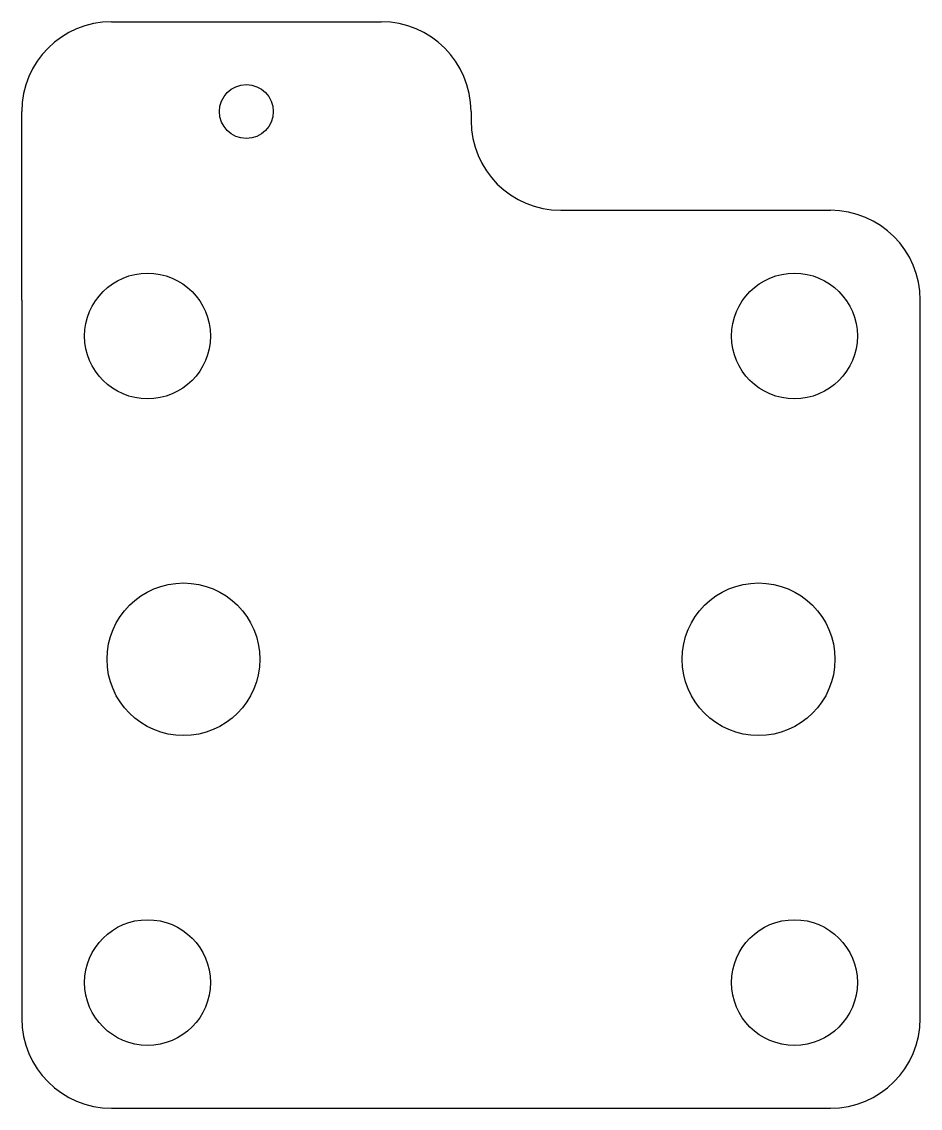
# Model space of a CAD drawing. Header units: millimetres. Extents: x -25 to 25, y -25 to 35.5.
import ezdxf

# ---------------------------------------------------------------- set-up
doc = ezdxf.new("R2010")
doc.units = ezdxf.units.MM
doc.layers.add('Sketch018', color=7, linetype='CONTINUOUS')

msp = doc.modelspace()

# ---------------------------------------------------------------- linework, layer by layer
at = {"layer": 'Sketch018'}
for p, q in [((-20, 35.5), (-5, 35.5)), ((-25, 20), (-25, 30.5)), ((0, 30.5), (0, 30)), ((5, 25), (20, 25)), ((-25, 20), (-25, -20)), ((25, -20), (25, 20)), ((-20, -25), (20, -25))]:
    msp.add_line(p, q, dxfattribs=at)
for centre, radius in [((-12.5, 30.5), 1.5), ((-18, 18), 3.5), ((18, 18), 3.5), ((-16, 0), 4.25), ((16, 0), 4.25), ((-17.999, -17.999), 3.5), ((18, -18), 3.5)]:
    msp.add_circle(centre, radius, dxfattribs=at)
for centre, start, end in [((-20, 30.5), 90, -180), ((-5, 30.5), 0, 90), ((5, 30), -180, -90), ((20, 20), 0, 90), ((-20, -20), 180, -90), ((20, -20), -90, 0)]:
    msp.add_arc(centre, 5, start, end, dxfattribs=at)

doc.saveas('drawing.dxf')
